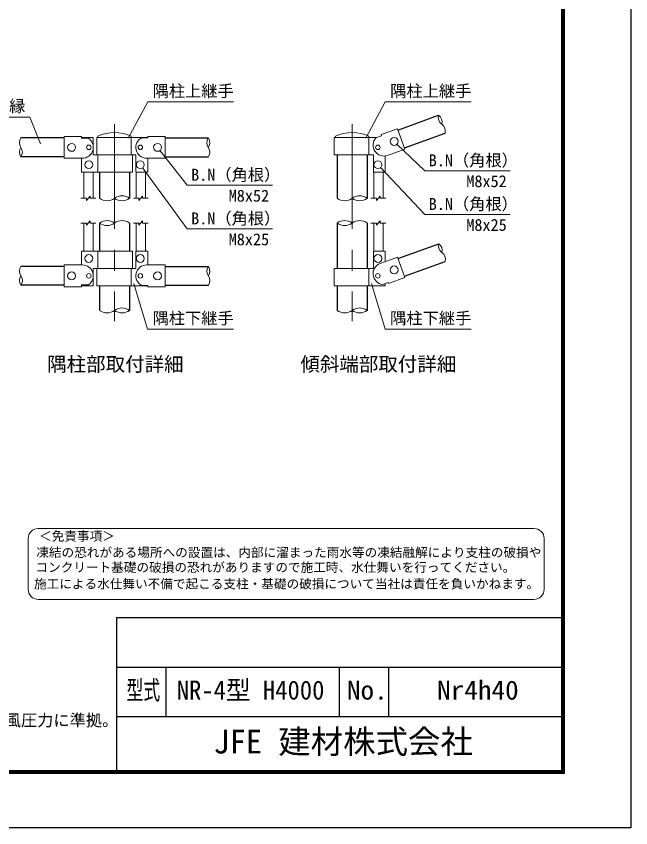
# Model space of a CAD drawing. Units: millimetres, scale not verified. Extents: x -6300 to 6300, y -4455 to 4455.
# Drawn here: x 2572 to 6300, y -4455 to 468 of the extents above; entities that cross this region are included whole.
import ezdxf
from ezdxf.enums import TextEntityAlignment as Align

# ---------------------------------------------------------------- set-up
doc = ezdxf.new("R2010")
doc.units = ezdxf.units.MM
doc.header["$LTSCALE"] = 20
doc.linetypes.add('USER1', pattern=[50.8, 31.75, -6.35, 6.35, -6.35])
for name, color, linetype, lineweight in [('0-0_D-STR1', 1, 'Continuous', 25), ('0-3_D-BMK', 2, 'USER1', 13), ('0-5_D-STR-DIM', 7, 'Continuous', 13), ('0-8_D-STR3', 3, 'Continuous', 13), ('0-9_D-STR-TXT', 7, 'Continuous', 13), ('0-A_D-TTL-TXT', 7, 'Continuous', 13), ('0-E_D-TTL', 7, 'Continuous', 25)]:
    doc.layers.add(name, color=color, linetype=linetype, lineweight=lineweight)
doc.styles.add('ＭＳ ゴシック', font='')
doc.styles.get('ＭＳ ゴシック').set_extended_font_data('MS Gothic')

msp = doc.modelspace()

# ---------------------------------------------------------------- linework, layer by layer
at = {"layer": '0-0_D-STR1'}
for p, q in [((4887.31, -223.17), (5133.98, -133.39)), ((4926.41, -330.57), (5173.08, -240.79)), ((2862.36, -270.89), (2599.86, -270.89)), ((3474.36, -271.04), (3736.86, -271.04)), ((2862.36, -385.19), (2599.86, -385.19)), ((3474.36, -385.34), (3736.86, -385.34)), ((4519.05, -372.89), (4519.05, -636.89)), ((4700.55, -372.89), (4700.55, -636.89)), ((3077.61, -477.89), (3077.61, -636.89)), ((3259.11, -477.89), (3259.11, -636.89)), ((3077.61, -786.89), (3077.61, -957.08)), ((3259.11, -786.89), (3259.11, -957.08)), ((4519.05, -786.89), (4519.05, -1062.08)), ((4700.55, -786.89), (4700.55, -1062.08)), ((4887.21, -1002.08), (5134.59, -912.04)), ((4926.3, -1109.48), (5173.68, -1019.45)), ((2862.36, -1049.78), (2600.61, -1049.78)), ((3474.36, -1049.93), (3737.61, -1049.93)), ((2862.36, -1164.08), (2600.61, -1164.08)), ((3077.61, -1167.08), (3077.61, -1317.08)), ((3259.11, -1167.08), (3259.11, -1317.08)), ((3474.36, -1164.23), (3737.61, -1164.23)), ((4519.05, -1167.08), (4519.05, -1317.08)), ((4700.55, -1167.08), (4700.55, -1317.08))]:
    msp.add_line(p, q, dxfattribs=at)
at = {"layer": '0-3_D-BMK'}
for p, q in [((3168.36, -186.98), (3168.36, -1383.12)), ((4609.8, -186.98), (4609.8, -1383.12)), ((4609.8, -186.98), (4609.8, -1383.12))]:
    msp.add_line(p, q, dxfattribs=at)
at = {"layer": '0-5_D-STR-DIM'}
for p, q in [((2964.36, -636.89), (2998.11, -636.89)), ((2998.11, -650.39), (3020.61, -623.39)), ((2998.11, -650.39), (2998.11, -636.89)), ((3020.61, -636.89), (3020.61, -623.39)), ((3020.61, -636.89), (3054.36, -636.89)), ((3282.36, -636.89), (3316.11, -636.89)), ((3316.11, -650.39), (3338.61, -623.39)), ((3316.11, -650.39), (3316.11, -636.89)), ((3338.61, -636.89), (3338.61, -623.39)), ((3338.61, -636.89), (3372.36, -636.89)), ((4723.8, -636.89), (4757.55, -636.89)), ((4757.55, -650.39), (4780.05, -623.39)), ((4757.55, -650.39), (4757.55, -636.89)), ((4780.05, -636.89), (4780.05, -623.39)), ((4780.05, -636.89), (4813.8, -636.89)), ((2964.36, -786.89), (2998.11, -786.89)), ((2998.11, -800.39), (3020.61, -773.39)), ((2998.11, -800.39), (2998.11, -786.89)), ((3020.61, -786.89), (3020.61, -773.39)), ((3020.61, -786.89), (3054.36, -786.89)), ((3282.36, -786.89), (3316.11, -786.89)), ((3316.11, -800.39), (3338.61, -773.39)), ((3316.11, -800.39), (3316.11, -786.89)), ((3338.61, -786.89), (3338.61, -773.39)), ((3338.61, -786.89), (3372.36, -786.89)), ((4723.8, -786.89), (4757.55, -786.89)), ((4757.55, -800.39), (4780.05, -773.39)), ((4757.55, -800.39), (4757.55, -786.89)), ((4780.05, -786.89), (4780.05, -773.39)), ((4780.05, -786.89), (4813.8, -786.89))]:
    msp.add_line(p, q, dxfattribs=at)
for centre, radius, start, end in [((5182.15, -146.26), 49.86, 165.03504, 234.96496), ((5105.36, -174.22), 49.86, 345.03504, 54.96496), ((5124.91, -227.92), 49.86, 345.03422, 54.96578), ((2640.72, -299.47), 49.86, 145.03504, 214.96496), ((3777.72, -299.62), 49.86, 145.03504, 214.96496), ((3696, -299.62), 49.86, 325.03504, 34.96496), ((2640.72, -356.62), 49.86, 145.03422, 214.96578), ((2559, -356.62), 49.86, 325.03504, 34.96496), ((3696, -356.77), 49.86, 325.03422, 34.96578), ((3122.99, -575.76), 76.13, 233.41445, 306.58555), ((3213.74, -698.02), 76.13, 53.41445, 126.58555), ((3213.74, -575.76), 76.13, 233.41445, 306.58555), ((4564.43, -575.76), 76.13, 233.41445, 306.58555), ((4655.18, -698.02), 76.13, 53.41445, 126.58555), ((4655.18, -575.76), 76.13, 233.41445, 306.58555), ((3122.99, -848.02), 76.13, 53.41445, 126.58555), ((3122.99, -725.76), 76.13, 233.41445, 306.58555), ((3213.74, -848.02), 76.13, 53.41445, 126.58555), ((4564.43, -848.02), 76.13, 53.41445, 126.58555), ((4564.43, -725.76), 76.13, 233.41445, 306.58555), ((4655.18, -848.02), 76.13, 53.41445, 126.58555), ((5182.76, -924.92), 49.86, 165.03504, 234.96496), ((5105.96, -952.87), 49.86, 345.03504, 54.96496), ((5125.51, -1006.57), 49.86, 345.03422, 54.96578), ((2641.47, -1078.36), 49.86, 145.03504, 214.96496), ((3778.47, -1078.51), 49.86, 145.03504, 214.96496), ((3696.75, -1078.51), 49.86, 325.03504, 34.96496), ((2641.47, -1135.51), 49.86, 145.03422, 214.96578), ((2559.75, -1135.51), 49.86, 325.03504, 34.96496), ((3696.75, -1135.66), 49.86, 325.03422, 34.96578), ((3122.99, -1255.95), 76.13, 233.41445, 306.58555), ((3213.74, -1378.21), 76.13, 53.41445, 126.58555), ((3213.74, -1255.95), 76.13, 233.41445, 306.58555), ((4564.43, -1255.95), 76.13, 233.41445, 306.58555), ((4655.18, -1378.21), 76.13, 53.41445, 126.58555), ((4655.18, -1255.95), 76.13, 233.41445, 306.58555)]:
    msp.add_arc(centre, radius, start, end, dxfattribs=at)
at = {"layer": '0-8_D-STR3'}
for p, q in [((4785.52, -250.48), (4884.18, -214.57)), ((4884.18, -214.57), (4929.33, -338.61)), ((2967.36, -272.32), (2967.36, -261.89)), ((3039.36, -267.89), (2967.36, -267.89)), ((2967.36, -272.32), (3008.96, -272.32)), ((3039.36, -267.89), (3039.36, -372.89)), ((3060.06, -267.89), (3366.36, -267.89)), ((3060.06, -372.89), (3060.06, -267.89)), ((3066.96, -267.89), (3066.96, -259.98)), ((3269.76, -372.89), (3269.76, -259.98)), ((3333.21, -269.18), (3369.36, -269.18)), ((3369.36, -261.89), (3474.36, -261.89)), ((3369.36, -269.18), (3369.36, -261.89)), ((3474.36, -261.89), (3474.36, -393.89)), ((4501.5, -267.89), (4759, -267.89)), ((4501.5, -372.89), (4501.5, -267.89)), ((4508.4, -267.89), (4508.4, -259.98)), ((4711.2, -372.89), (4711.2, -259.98)), ((4754.04, -269.7), (4788.01, -257.33)), ((4788.01, -257.33), (4785.52, -250.48)), ((4825.03, -376.57), (4929.33, -338.61)), ((3039.36, -372.89), (3294.36, -372.89)), ((3066.96, -372.89), (3066.96, -477.89)), ((3276.66, -372.89), (3276.66, -477.89)), ((3297.36, -375.89), (3297.36, -474.89)), ((4501.5, -372.89), (4735.8, -372.89)), ((4738.8, -375.89), (4738.8, -474.89)), ((4810.8, -380.02), (4810.8, -474.89)), ((2973.36, -393.89), (2862.36, -393.89)), ((2967.36, -393.89), (2967.36, -477.89)), ((3363.36, -393.89), (3474.36, -393.89)), ((3369.36, -393.89), (3369.36, -474.89)), ((3276.66, -477.89), (2967.36, -477.89)), ((2980.86, -477.89), (2980.86, -636.89)), ((3037.86, -477.89), (3037.86, -636.89)), ((3298.86, -477.49), (3298.86, -636.89)), ((3300.36, -477.89), (3366.36, -477.89)), ((3355.86, -477.89), (3355.86, -636.89)), ((4740.3, -477.49), (4740.3, -636.89)), ((4741.8, -477.89), (4807.8, -477.89)), ((4797.3, -477.89), (4797.3, -636.89)), ((2980.86, -786.89), (2980.86, -957.08)), ((3037.86, -786.89), (3037.86, -957.08)), ((3298.86, -786.89), (3298.86, -957.49)), ((3355.86, -786.89), (3355.86, -957.08)), ((4740.3, -786.89), (4740.3, -957.49)), ((4797.3, -786.89), (4797.3, -957.08)), ((3276.66, -957.08), (2967.36, -957.08)), ((2967.36, -1041.08), (2967.36, -957.08)), ((3066.96, -1062.08), (3066.96, -957.08)), ((3276.66, -1062.08), (3276.66, -957.08)), ((3297.36, -1059.08), (3297.36, -960.08)), ((3300.36, -957.08), (3366.36, -957.08)), ((3369.36, -1041.08), (3369.36, -960.08)), ((4738.8, -1059.08), (4738.8, -960.08)), ((4741.8, -957.08), (4807.8, -957.08)), ((4810.8, -1020.47), (4810.8, -960.08)), ((4779.88, -1031.73), (4884.18, -993.76)), ((4929.33, -1117.8), (4884.18, -993.76)), ((2973.36, -1041.08), (2862.36, -1041.08)), ((3039.36, -1062.08), (3294.36, -1062.08)), ((3039.36, -1167.08), (3039.36, -1062.08)), ((3060.06, -1062.08), (3060.06, -1167.08)), ((3269.76, -1062.08), (3269.76, -1167.08)), ((3363.36, -1041.08), (3474.36, -1041.08)), ((3474.36, -1173.08), (3474.36, -1041.08)), ((4501.5, -1062.08), (4735.8, -1062.08)), ((4501.5, -1062.08), (4501.5, -1167.08)), ((4711.2, -1062.08), (4711.2, -1167.08)), ((4830.66, -1153.71), (4929.33, -1117.8)), ((2967.36, -1162.66), (2967.36, -1173.08)), ((2967.36, -1162.66), (3008.96, -1162.66)), ((3039.36, -1167.08), (2967.36, -1167.08)), ((3060.06, -1167.08), (3366.36, -1167.08)), ((3333.21, -1165.79), (3369.36, -1165.79)), ((3369.36, -1165.79), (3369.36, -1173.08)), ((3369.36, -1173.08), (3474.36, -1173.08)), ((4501.5, -1167.08), (4807.8, -1167.08)), ((4794.2, -1159.23), (4828.17, -1146.86)), ((4810.8, -1164.08), (4810.8, -1153.18)), ((4828.17, -1146.86), (4830.66, -1153.71))]:
    msp.add_line(p, q, dxfattribs=at)
for points in [[(2967.36, -261.89), (2862.36, -261.89), (2862.36, -393.89)], [(2967.36, -1173.08), (2862.36, -1173.08), (2862.36, -1041.08)]]:
    msp.add_lwpolyline(points, dxfattribs=at)
for centre, radius in [((4864.47, -291.98), 24), ((2907.36, -327.89), 24), ((3012.36, -327.89), 13.5), ((3324.36, -327.89), 13.5), ((3429.36, -327.89), 24), ((4765.8, -327.89), 13.5), ((3012.36, -432.89), 24), ((3324.36, -432.89), 24), ((4765.8, -432.89), 24), ((3012.36, -1002.08), 24), ((3324.36, -1002.08), 24), ((4765.8, -1002.08), 24), ((4864.47, -1071.17), 24), ((2907.36, -1107.08), 24), ((3012.36, -1107.08), 13.5), ((3324.36, -1107.08), 13.5), ((3429.36, -1107.08), 24), ((4765.8, -1107.08), 13.5)]:
    msp.add_circle(centre, radius, dxfattribs=at)
for centre, radius, start, end in [((3168.36, -481.64), 243.76, 65.41845, 114.58155), ((4609.8, -481.64), 243.76, 65.41845, 114.58155), ((2973.36, -327.89), 66, 270, 57.35993), ((3363.36, -327.89), 66, 117.18421, 270), ((3366.36, -270.89), 3, 34.74541, 90), ((4802.45, -314.55), 66, 137.18421, 290), ((3294.36, -375.89), 3, 0, 90), ((4735.8, -375.89), 3, 0, 90), ((3300.36, -474.89), 3, 180, 270), ((3366.36, -474.89), 3, 270, 0), ((4741.8, -474.89), 3, 180, 270), ((4807.8, -474.89), 3, 270, 0), ((3300.36, -960.08), 3, 90, 180), ((3366.36, -960.08), 3, 0, 90), ((4741.8, -960.08), 3, 90, 180), ((4807.8, -960.08), 3, 0, 90), ((4802.45, -1093.74), 66, 110, 262.81579), ((2973.36, -1107.08), 66, 302.64007, 90), ((3294.36, -1059.08), 3, 270, 0), ((3363.36, -1107.08), 66, 90, 242.81579), ((4735.8, -1059.08), 3, 270, 0), ((3366.36, -1164.08), 3, 270, 325.25459), ((4807.8, -1164.08), 3, 270, 0)]:
    msp.add_arc(centre, radius, start, end, dxfattribs=at)
at = {"layer": '0-9_D-STR-TXT'}
for points in [[(3890.25, -51.28), (3369.36, -51.28), (3251.16, -271.17)], [(5331.69, -51.28), (4810.8, -51.28), (4692.6, -271.17)], [(2404.41, -145.02), (2654.94, -145.02), (2718.29, -306.25)], [(5568.84, -469.98), (5049.74, -469.98), (4883.22, -309.99)], [(4127.4, -557.74), (3608.3, -557.74), (3445.33, -348.41)], [(4127.4, -822.65), (3608.3, -822.65), (3339.67, -453.91)], [(5568.84, -734.89), (5049.74, -734.89), (4783.61, -451.83)], [(3889.93, -1429.75), (3369.04, -1429.75), (3285.79, -1152.93)], [(5331.37, -1429.75), (4810.48, -1429.75), (4727.23, -1152.93)]]:
    msp.add_lwpolyline(points, dxfattribs=at)
at = {"layer": '0-A_D-TTL-TXT', "color": 2}
for p, q in [((5712.88, -2639.53), (2705.53, -2639.53)), ((2644.04, -2701.01), (2644.04, -3008.45)), ((5774.37, -3008.45), (5774.37, -2701.01)), ((2705.53, -3069.93), (5712.88, -3069.93))]:
    msp.add_line(p, q, dxfattribs=at)
for centre, start, end in [((2705.53, -2701.01), 90, 180), ((5712.88, -2701.01), 0, 90), ((2705.53, -3008.45), 180, 270), ((5712.88, -3008.45), 270, 0)]:
    msp.add_arc(centre, 61.49, start, end, dxfattribs=at)
at = {"layer": '0-E_D-TTL'}
for p, q in [((3180, -3180), (3180, -4110)), ((3180, -3180), (5880, -3180)), ((3180, -3480), (5880, -3480)), ((3480, -3480), (3480, -3780)), ((4530, -3480), (4530, -3780)), ((4830, -3480), (4830, -3780)), ((3180, -3780), (5880, -3780))]:
    msp.add_line(p, q, dxfattribs=at)
at = {"layer": '0-E_D-TTL', "color": 2}
msp.add_lwpolyline([(-6300, 4455), (6300, 4455), (6300, -4455), (-6300, -4455)], close=True, dxfattribs=at)
at = {"layer": '0-E_D-TTL'}
for points in [[(-5895, 4125), (5895, 4125), (5895, -4125), (-5895, -4125)], [(-5891.25, 4121.25), (5891.25, 4121.25), (5891.25, -4121.25), (-5891.25, -4121.25)], [(-5887.5, 4117.5), (5887.5, 4117.5), (5887.5, -4117.5), (-5887.5, -4117.5)], [(-5883.75, 4113.75), (5883.75, 4113.75), (5883.75, -4113.75), (-5883.75, -4113.75)], [(-5880, 4110), (5880, 4110), (5880, -4110), (-5880, -4110)]]:
    msp.add_lwpolyline(points, close=True, dxfattribs=at)

# ---------------------------------------------------------------- texts
at = {"layer": '0-9_D-STR-TXT', "style": 'ＭＳ ゴシック'}
for s, p in [('隅柱上継手', (3399.25, -43.5)), ('隅柱上継手', (4840.7, -43.5)), ('胴縁', (2429.8, -135.59)), ('B.N（角根）', (5074.1, -464.08)), ('B.N（角根）', (3632.65, -551.84)), ('M8x52', (5302.23, -590.95)), ('M8x52', (3860.79, -678.7)), ('B.N（角根）', (5074.1, -728.99)), ('B.N（角根）', (3632.65, -816.75)), ('M8x25', (5302.23, -855.86)), ('M8x25', (3860.79, -943.62)), ('隅柱下継手', (3398.94, -1421.97)), ('隅柱下継手', (4840.38, -1421.97))]:
    msp.add_text(s, height=72.14, dxfattribs=at).set_placement(p, align=Align.BOTTOM_LEFT)
at = {"layer": '0-A_D-TTL-TXT', "style": 'ＭＳ ゴシック'}
for s, height, p in [('隅柱部取付詳細', 86.66, (2759.4, -1712.26)), ('傾斜端部取付詳細', 86.66, (4295.72, -1712.03)), ('＜免責事項＞ \u3000\u3000', 56.16, (2710.09, -2730.75)), ('凍結の恐れがある場所への設置は、内部に溜まった雨水等の凍結融解により支柱の破損や', 56.16, (2693.46, -2829.74)), ('コンクリート基礎の破損の恐れがありますので施工時、水仕舞いを行ってください。', 56.16, (2688.4, -2920.03)), ('施工による水仕舞い不備で起こる支柱・基礎の破損について当社は責任を負いかねます。 ', 56.16, (2679.8, -3020.24)), ('（設計条件）風荷重：昭和57年改正 建築基準法・同施行令に基づく風圧力に準拠。', 72.14, (-498.67, -3860.4)), ('JFE 建材株式会社', 144.3, (3768.57, -4047.76))]:
    msp.add_text(s, height=height, dxfattribs=at).set_placement(p, align=Align.BOTTOM_LEFT)
for s, width, p in [('型式', 0.65, (3240.4, -3712.2)), ('NR-4型 H4000', 0.95, (3545.4, -3712.2)), ('No.', 1.05, (4578, -3712.2)), ('Nr4h40', 1.05, (5125, -3712.2))]:
    msp.add_text(s, height=115.5, dxfattribs=dict(at, width=width)).set_placement(p, align=Align.BOTTOM_LEFT)

doc.saveas('drawing.dxf')
